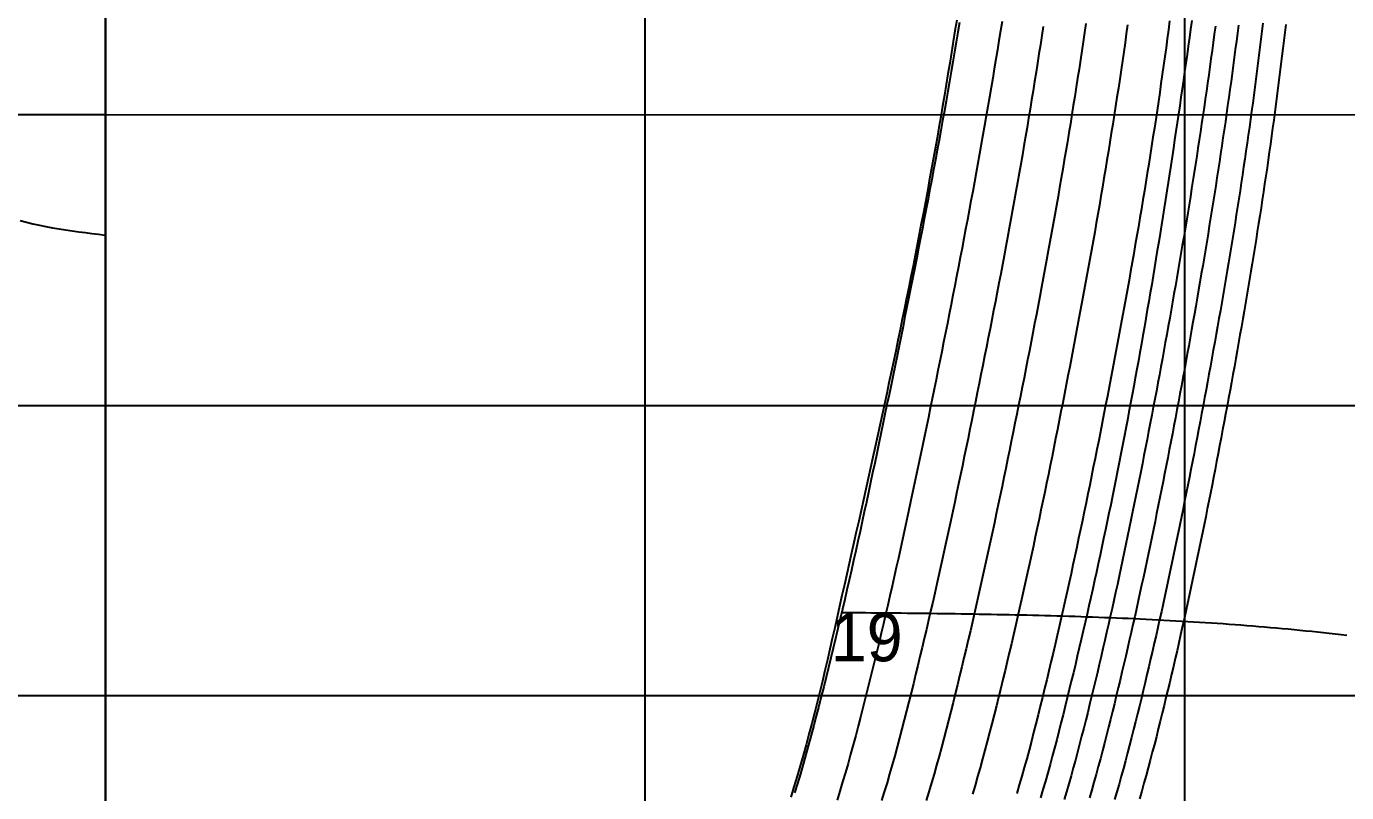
# Model space of a CAD drawing. Extents: x 3 to 181, y 2 to 128.
# Drawn here: x 91.73 to 98.55, y 82.92 to 86.88 of the extents above; entities that cross this region are included whole.
import ezdxf

# ---------------------------------------------------------------- set-up
doc = ezdxf.new("R2010")
doc.units = 0
doc.layers.get('0').update_dxf_attribs({"linetype": 'CONTINUOUS'})

msp = doc.modelspace()

# ---------------------------------------------------------------- linework, layer by layer
for p, q in [((94.9265, 80.4193), (94.9265, 96.4926)), ((97.7153, 80.4193), (97.7153, 96.4926)), ((92.1377, 80.4193), (92.1377, 89.4914)), ((92.1377, 89.4914), (92.1377, 80.4193)), ((92.1377, 89.4914), (92.1377, 80.5411)), ((92.1377, 89.4914), (92.1377, 80.4193)), ((92.1377, 80.4193), (92.1377, 86.7243)), ((92.1377, 86.4209), (80.6683, 86.4221)), ((103.6072, 86.4196), (92.1377, 86.4209)), ((92.1377, 80.4193), (92.1377, 86.3162)), ((92.1377, 80.4193), (92.1377, 85.8626)), ((80.6683, 84.9196), (92.1377, 84.9196)), ((92.1377, 84.9196), (103.6072, 84.9196)), ((80.6683, 83.4196), (92.1377, 83.4196)), ((92.1377, 83.4196), (103.6072, 83.4196))]:
    msp.add_line(p, q)
for points in [[(96.536, 86.9111, 0), (96.5272, 86.8556, 0), (96.5182, 86.8, 0), (96.5093, 86.7445, 0), (96.5002, 86.6891, 0), (96.491, 86.6336, 0), (96.4818, 86.5781, 0), (96.4725, 86.5227, 0), (96.463, 86.4673, 0), (96.4535, 86.4119, 0), (96.4439, 86.3565, 0), (96.4343, 86.3012, 0), (96.4245, 86.2459, 0), (96.4146, 86.1906, 0), (96.4046, 86.1353, 0), (96.3945, 86.0801, 0), (96.3844, 86.0249, 0), (96.3741, 85.9698, 0), (96.3637, 85.9146, 0), (96.3532, 85.8595, 0), (96.3426, 85.8045, 0), (96.332, 85.7494, 0), (96.3212, 85.6944, 0), (96.3104, 85.6394, 0), (96.2995, 85.5844, 0), (96.2884, 85.5294, 0), (96.2774, 85.4745, 0), (96.2662, 85.4196, 0), (96.2549, 85.3646, 0), (96.2436, 85.3097, 0), (96.2322, 85.2548, 0), (96.2208, 85.1999, 0), (96.2092, 85.145, 0), (96.1976, 85.0902, 0), (96.186, 85.0353, 0), (96.1742, 84.9804, 0), (96.1625, 84.9255, 0), (96.1506, 84.8707, 0), (96.1387, 84.8158, 0), (96.1268, 84.7609, 0), (96.1148, 84.706, 0), (96.1028, 84.6511, 0), (96.0907, 84.5962, 0), (96.0786, 84.5413, 0), (96.0664, 84.4863, 0), (96.0542, 84.4314, 0), (96.0419, 84.3764, 0), (96.0297, 84.3214, 0), (96.0174, 84.2664, 0), (96.005, 84.2114, 0), (95.9927, 84.1564, 0), (95.9803, 84.1013, 0), (95.9679, 84.0462, 0), (95.9555, 83.9911, 0), (95.943, 83.9359, 0), (95.9305, 83.8807, 0), (95.9181, 83.8255, 0), (95.9056, 83.7702, 0), (95.893, 83.715, 0), (95.8804, 83.6597, 0), (95.8676, 83.6045, 0), (95.8547, 83.5493, 0), (95.8417, 83.4941, 0), (95.8284, 83.439, 0), (95.8149, 83.3839, 0), (95.8011, 83.3289, 0), (95.7871, 83.2741, 0), (95.7727, 83.2193, 0), (95.758, 83.1647, 0), (95.7429, 83.1102, 0), (95.7274, 83.0559, 0), (95.7114, 83.0018, 0), (95.695, 82.9478, 0), (95.6781, 82.894, 0)], [(96.5509, 86.8994, 0), (96.5425, 86.8485, 0), (96.534, 86.7977, 0), (96.5254, 86.7469, 0), (96.5168, 86.6961, 0), (96.508, 86.6453, 0), (96.4992, 86.5946, 0), (96.4903, 86.5438, 0), (96.4814, 86.4931, 0), (96.4723, 86.4423, 0), (96.4632, 86.3916, 0), (96.454, 86.3409, 0), (96.4448, 86.2902, 0), (96.4355, 86.2395, 0), (96.4261, 86.1888, 0), (96.4167, 86.1381, 0), (96.4072, 86.0874, 0), (96.3977, 86.0367, 0), (96.3881, 85.986, 0), (96.3784, 85.9354, 0), (96.3687, 85.8847, 0), (96.3589, 85.8341, 0), (96.3491, 85.7834, 0), (96.3392, 85.7328, 0), (96.3293, 85.6822, 0), (96.3194, 85.6315, 0), (96.3094, 85.5809, 0), (96.2993, 85.5303, 0), (96.2892, 85.4797, 0), (96.2791, 85.4291, 0), (96.2689, 85.3786, 0), (96.2587, 85.328, 0), (96.2484, 85.2774, 0), (96.2382, 85.2269, 0), (96.2278, 85.1763, 0), (96.2175, 85.1258, 0), (96.2071, 85.0753, 0), (96.1967, 85.0248, 0), (96.1863, 84.9743, 0), (96.1758, 84.9238, 0), (96.1653, 84.8733, 0), (96.1548, 84.8228, 0), (96.1443, 84.7723, 0), (96.1337, 84.7219, 0), (96.1231, 84.6714, 0), (96.1124, 84.621, 0), (96.1017, 84.5706, 0), (96.091, 84.5201, 0), (96.0802, 84.4697, 0), (96.0693, 84.4193, 0), (96.0584, 84.369, 0), (96.0475, 84.3186, 0), (96.0365, 84.2682, 0), (96.0254, 84.2179, 0), (96.0142, 84.1675, 0), (96.003, 84.1172, 0), (95.9917, 84.0669, 0), (95.9803, 84.0166, 0), (95.9688, 83.9663, 0), (95.9572, 83.9161, 0), (95.9456, 83.8658, 0), (95.9338, 83.8156, 0), (95.922, 83.7654, 0), (95.9101, 83.7151, 0), (95.898, 83.665, 0), (95.8859, 83.6148, 0), (95.8737, 83.5646, 0), (95.8613, 83.5145, 0), (95.8488, 83.4643, 0), (95.8362, 83.4142, 0), (95.8235, 83.3641, 0), (95.8106, 83.314, 0), (95.7976, 83.264, 0), (95.7843, 83.2141, 0), (95.7708, 83.1642, 0), (95.757, 83.1143, 0), (95.7429, 83.0646, 0), (95.7284, 83.015, 0), (95.7136, 82.9655, 0), (95.6984, 82.9162, 0)], [(96.7702, 86.9046, 0), (96.7624, 86.8557, 0), (96.7546, 86.8068, 0), (96.7466, 86.7579, 0), (96.7386, 86.709, 0), (96.7305, 86.6601, 0), (96.7223, 86.6112, 0), (96.714, 86.5623, 0), (96.7057, 86.5135, 0), (96.6973, 86.4646, 0), (96.6889, 86.4158, 0), (96.6803, 86.367, 0), (96.6717, 86.3181, 0), (96.6631, 86.2693, 0), (96.6543, 86.2205, 0), (96.6456, 86.1717, 0), (96.6367, 86.1229, 0), (96.6278, 86.0741, 0), (96.6188, 86.0253, 0), (96.6098, 85.9766, 0), (96.6007, 85.9278, 0), (96.5916, 85.879, 0), (96.5824, 85.8303, 0), (96.5732, 85.7815, 0), (96.5639, 85.7328, 0), (96.5545, 85.6841, 0), (96.5451, 85.6353, 0), (96.5357, 85.5866, 0), (96.5262, 85.5379, 0), (96.5167, 85.4892, 0), (96.5071, 85.4405, 0), (96.4975, 85.3918, 0), (96.4879, 85.3432, 0), (96.4782, 85.2945, 0), (96.4685, 85.2459, 0), (96.4587, 85.1972, 0), (96.4489, 85.1486, 0), (96.4391, 85.0999, 0), (96.4292, 85.0513, 0), (96.4193, 85.0027, 0), (96.4094, 84.9541, 0), (96.3995, 84.9055, 0), (96.3895, 84.8569, 0), (96.3795, 84.8083, 0), (96.3694, 84.7598, 0), (96.3594, 84.7112, 0), (96.3492, 84.6626, 0), (96.3391, 84.6141, 0), (96.3289, 84.5656, 0), (96.3186, 84.5171, 0), (96.3083, 84.4686, 0), (96.298, 84.4201, 0), (96.2876, 84.3716, 0), (96.2771, 84.3231, 0), (96.2666, 84.2747, 0), (96.256, 84.2262, 0), (96.2453, 84.1778, 0), (96.2346, 84.1293, 0), (96.2238, 84.0809, 0), (96.213, 84.0325, 0), (96.202, 83.9842, 0), (96.191, 83.9358, 0), (96.1799, 83.8874, 0), (96.1687, 83.8391, 0), (96.1574, 83.7908, 0), (96.1461, 83.7425, 0), (96.1346, 83.6942, 0), (96.1231, 83.6459, 0), (96.1114, 83.5977, 0), (96.0997, 83.5494, 0), (96.0878, 83.5012, 0), (96.0759, 83.453, 0), (96.0638, 83.4048, 0), (96.0516, 83.3566, 0), (96.0393, 83.3085, 0), (96.0268, 83.2604, 0), (96.0141, 83.2123, 0), (96.0012, 83.1643, 0), (95.988, 83.1164, 0), (95.9746, 83.0686, 0), (95.9608, 83.0209, 0), (95.9467, 82.9732, 0), (95.9323, 82.9257, 0), (95.9175, 82.8783, 0)], [(96.9831, 86.8791, 0), (96.9759, 86.8316, 0), (96.9686, 86.784, 0), (96.9613, 86.7365, 0), (96.9539, 86.6889, 0), (96.9464, 86.6414, 0), (96.9388, 86.5939, 0), (96.9312, 86.5464, 0), (96.9235, 86.4989, 0), (96.9157, 86.4515, 0), (96.9079, 86.404, 0), (96.8999, 86.3565, 0), (96.8919, 86.3091, 0), (96.8838, 86.2617, 0), (96.8756, 86.2143, 0), (96.8674, 86.1669, 0), (96.8591, 86.1195, 0), (96.8507, 86.0721, 0), (96.8422, 86.0247, 0), (96.8337, 85.9773, 0), (96.8251, 85.93, 0), (96.8165, 85.8826, 0), (96.8078, 85.8353, 0), (96.799, 85.788, 0), (96.7902, 85.7406, 0), (96.7813, 85.6933, 0), (96.7724, 85.646, 0), (96.7634, 85.5988, 0), (96.7544, 85.5515, 0), (96.7453, 85.5042, 0), (96.7362, 85.4569, 0), (96.727, 85.4097, 0), (96.7178, 85.3624, 0), (96.7085, 85.3152, 0), (96.6992, 85.268, 0), (96.6899, 85.2208, 0), (96.6805, 85.1736, 0), (96.6711, 85.1264, 0), (96.6616, 85.0792, 0), (96.6522, 85.032, 0), (96.6426, 84.9848, 0), (96.6331, 84.9376, 0), (96.6235, 84.8905, 0), (96.6139, 84.8433, 0), (96.6043, 84.7962, 0), (96.5946, 84.749, 0), (96.5849, 84.7019, 0), (96.5752, 84.6548, 0), (96.5654, 84.6076, 0), (96.5556, 84.5605, 0), (96.5457, 84.5135, 0), (96.5358, 84.4664, 0), (96.5258, 84.4193, 0), (96.5158, 84.3722, 0), (96.5057, 84.3252, 0), (96.4956, 84.2782, 0), (96.4854, 84.2311, 0), (96.4752, 84.1841, 0), (96.4648, 84.1371, 0), (96.4545, 84.0901, 0), (96.444, 84.0432, 0), (96.4335, 83.9962, 0), (96.4229, 83.9493, 0), (96.4122, 83.9023, 0), (96.4015, 83.8554, 0), (96.3906, 83.8085, 0), (96.3797, 83.7616, 0), (96.3687, 83.7148, 0), (96.3576, 83.6679, 0), (96.3464, 83.6211, 0), (96.3351, 83.5743, 0), (96.3238, 83.5275, 0), (96.3123, 83.4807, 0), (96.3007, 83.4339, 0), (96.2891, 83.3872, 0), (96.2773, 83.3405, 0), (96.2653, 83.2938, 0), (96.2532, 83.2471, 0), (96.2409, 83.2005, 0), (96.2284, 83.154, 0), (96.2157, 83.1075, 0), (96.2027, 83.0611, 0), (96.1895, 83.0148, 0), (96.1759, 82.9686, 0), (96.162, 82.9225, 0), (96.1478, 82.8765, 0)], [(97.2037, 86.894, 0), (97.1968, 86.8469, 0), (97.1898, 86.7997, 0), (97.1827, 86.7526, 0), (97.1756, 86.7054, 0), (97.1684, 86.6583, 0), (97.1611, 86.6112, 0), (97.1537, 86.5641, 0), (97.1463, 86.517, 0), (97.1388, 86.4699, 0), (97.1312, 86.4228, 0), (97.1235, 86.3758, 0), (97.1158, 86.3287, 0), (97.108, 86.2817, 0), (97.1001, 86.2346, 0), (97.0922, 86.1876, 0), (97.0842, 86.1405, 0), (97.0761, 86.0935, 0), (97.0679, 86.0465, 0), (97.0597, 85.9995, 0), (97.0514, 85.9525, 0), (97.0431, 85.9055, 0), (97.0347, 85.8585, 0), (97.0262, 85.8116, 0), (97.0177, 85.7646, 0), (97.0092, 85.7177, 0), (97.0005, 85.6707, 0), (96.9919, 85.6238, 0), (96.9831, 85.5768, 0), (96.9743, 85.5299, 0), (96.9655, 85.483, 0), (96.9566, 85.4361, 0), (96.9477, 85.3892, 0), (96.9387, 85.3423, 0), (96.9297, 85.2954, 0), (96.9206, 85.2485, 0), (96.9115, 85.2017, 0), (96.9024, 85.1548, 0), (96.8932, 85.108, 0), (96.884, 85.0611, 0), (96.8747, 85.0143, 0), (96.8654, 84.9675, 0), (96.8561, 84.9207, 0), (96.8467, 84.8739, 0), (96.8373, 84.8271, 0), (96.8279, 84.7803, 0), (96.8184, 84.7335, 0), (96.8089, 84.6867, 0), (96.7993, 84.64, 0), (96.7897, 84.5932, 0), (96.78, 84.5465, 0), (96.7703, 84.4998, 0), (96.7606, 84.453, 0), (96.7508, 84.4063, 0), (96.7409, 84.3597, 0), (96.731, 84.313, 0), (96.721, 84.2663, 0), (96.7109, 84.2197, 0), (96.7008, 84.173, 0), (96.6906, 84.1264, 0), (96.6804, 84.0798, 0), (96.6701, 84.0332, 0), (96.6597, 83.9866, 0), (96.6492, 83.9401, 0), (96.6387, 83.8935, 0), (96.6281, 83.847, 0), (96.6174, 83.8005, 0), (96.6066, 83.754, 0), (96.5957, 83.7075, 0), (96.5847, 83.6611, 0), (96.5737, 83.6146, 0), (96.5626, 83.5682, 0), (96.5513, 83.5218, 0), (96.54, 83.4754, 0), (96.5286, 83.429, 0), (96.5171, 83.3827, 0), (96.5054, 83.3364, 0), (96.4936, 83.2901, 0), (96.4817, 83.2438, 0), (96.4696, 83.1977, 0), (96.4573, 83.1515, 0), (96.4447, 83.1054, 0), (96.4319, 83.0594, 0), (96.4189, 83.0135, 0), (96.4055, 82.9677, 0), (96.3919, 82.9219, 0), (96.3779, 82.8763, 0)], [(97.4193, 86.8868, 0), (97.4127, 86.8401, 0), (97.406, 86.7934, 0), (97.3993, 86.7468, 0), (97.3925, 86.7001, 0), (97.3856, 86.6535, 0), (97.3786, 86.6068, 0), (97.3716, 86.5602, 0), (97.3645, 86.5136, 0), (97.3573, 86.467, 0), (97.35, 86.4204, 0), (97.3427, 86.3738, 0), (97.3352, 86.3272, 0), (97.3277, 86.2806, 0), (97.3202, 86.234, 0), (97.3126, 86.1875, 0), (97.3049, 86.1409, 0), (97.2971, 86.0944, 0), (97.2892, 86.0478, 0), (97.2813, 86.0013, 0), (97.2734, 85.9548, 0), (97.2653, 85.9083, 0), (97.2572, 85.8618, 0), (97.2491, 85.8153, 0), (97.2409, 85.7688, 0), (97.2326, 85.7223, 0), (97.2243, 85.6758, 0), (97.2159, 85.6294, 0), (97.2074, 85.5829, 0), (97.1989, 85.5365, 0), (97.1904, 85.49, 0), (97.1818, 85.4436, 0), (97.1731, 85.3972, 0), (97.1644, 85.3508, 0), (97.1556, 85.3044, 0), (97.1469, 85.258, 0), (97.138, 85.2116, 0), (97.1291, 85.1652, 0), (97.1202, 85.1188, 0), (97.1112, 85.0725, 0), (97.1022, 85.0261, 0), (97.0931, 84.9798, 0), (97.084, 84.9334, 0), (97.0749, 84.8871, 0), (97.0657, 84.8408, 0), (97.0565, 84.7945, 0), (97.0473, 84.7481, 0), (97.038, 84.7019, 0), (97.0286, 84.6556, 0), (97.0193, 84.6093, 0), (97.0098, 84.563, 0), (97.0003, 84.5168, 0), (96.9908, 84.4706, 0), (96.9812, 84.4243, 0), (96.9715, 84.3781, 0), (96.9618, 84.3319, 0), (96.9521, 84.2857, 0), (96.9422, 84.2396, 0), (96.9323, 84.1934, 0), (96.9224, 84.1473, 0), (96.9123, 84.1011, 0), (96.9022, 84.055, 0), (96.8921, 84.0089, 0), (96.8818, 83.9629, 0), (96.8715, 83.9168, 0), (96.8611, 83.8708, 0), (96.8506, 83.8247, 0), (96.8401, 83.7787, 0), (96.8294, 83.7327, 0), (96.8187, 83.6868, 0), (96.8079, 83.6408, 0), (96.797, 83.5949, 0), (96.786, 83.549, 0), (96.7749, 83.5031, 0), (96.7637, 83.4572, 0), (96.7525, 83.4114, 0), (96.7411, 83.3655, 0), (96.7296, 83.3197, 0), (96.718, 83.274, 0), (96.7062, 83.2283, 0), (96.6942, 83.1826, 0), (96.6821, 83.137, 0), (96.6697, 83.0914, 0), (96.657, 83.0459, 0), (96.6442, 83.0005, 0), (96.631, 82.9552, 0), (96.6175, 82.9099, 0)], [(97.6365, 86.908, 0), (97.6304, 86.8616, 0), (97.6241, 86.8152, 0), (97.6178, 86.7688, 0), (97.6114, 86.7225, 0), (97.605, 86.6761, 0), (97.5984, 86.6298, 0), (97.5918, 86.5834, 0), (97.5851, 86.5371, 0), (97.5783, 86.4908, 0), (97.5715, 86.4445, 0), (97.5645, 86.3982, 0), (97.5575, 86.3519, 0), (97.5504, 86.3056, 0), (97.5432, 86.2594, 0), (97.5359, 86.2131, 0), (97.5286, 86.1669, 0), (97.5211, 86.1206, 0), (97.5136, 86.0744, 0), (97.5061, 86.0282, 0), (97.4984, 85.9819, 0), (97.4907, 85.9357, 0), (97.4829, 85.8895, 0), (97.4751, 85.8433, 0), (97.4671, 85.7972, 0), (97.4591, 85.751, 0), (97.4511, 85.7048, 0), (97.443, 85.6587, 0), (97.4348, 85.6125, 0), (97.4266, 85.5664, 0), (97.4183, 85.5203, 0), (97.4099, 85.4741, 0), (97.4015, 85.428, 0), (97.3931, 85.3819, 0), (97.3846, 85.3358, 0), (97.376, 85.2897, 0), (97.3674, 85.2437, 0), (97.3587, 85.1976, 0), (97.35, 85.1515, 0), (97.3413, 85.1055, 0), (97.3325, 85.0594, 0), (97.3236, 85.0134, 0), (97.3148, 84.9674, 0), (97.3058, 84.9213, 0), (97.2969, 84.8753, 0), (97.2879, 84.8293, 0), (97.2788, 84.7833, 0), (97.2698, 84.7374, 0), (97.2606, 84.6914, 0), (97.2514, 84.6454, 0), (97.2422, 84.5995, 0), (97.2329, 84.5535, 0), (97.2236, 84.5076, 0), (97.2142, 84.4617, 0), (97.2048, 84.4158, 0), (97.1953, 84.3699, 0), (97.1857, 84.324, 0), (97.1761, 84.2781, 0), (97.1664, 84.2323, 0), (97.1567, 84.1865, 0), (97.1468, 84.1406, 0), (97.137, 84.0948, 0), (97.127, 84.0491, 0), (97.117, 84.0033, 0), (97.1069, 83.9575, 0), (97.0967, 83.9118, 0), (97.0865, 83.8661, 0), (97.0761, 83.8204, 0), (97.0657, 83.7747, 0), (97.0552, 83.7291, 0), (97.0446, 83.6834, 0), (97.034, 83.6378, 0), (97.0232, 83.5922, 0), (97.0124, 83.5466, 0), (97.0015, 83.5011, 0), (96.9905, 83.4556, 0), (96.9793, 83.4101, 0), (96.9681, 83.3646, 0), (96.9568, 83.3191, 0), (96.9453, 83.2737, 0), (96.9337, 83.2283, 0), (96.9219, 83.183, 0), (96.9099, 83.1377, 0), (96.8977, 83.0925, 0), (96.8853, 83.0473, 0), (96.8726, 83.0023, 0), (96.8597, 82.9572, 0), (96.8465, 82.9123, 0)], [(97.7506, 86.9092, 0), (97.7446, 86.8651, 0), (97.7385, 86.821, 0), (97.7325, 86.777, 0), (97.7263, 86.7329, 0), (97.7201, 86.6888, 0), (97.7139, 86.6448, 0), (97.7076, 86.6007, 0), (97.7013, 86.5567, 0), (97.6949, 86.5127, 0), (97.6885, 86.4686, 0), (97.6821, 86.4246, 0), (97.6756, 86.3806, 0), (97.6691, 86.3365, 0), (97.6625, 86.2925, 0), (97.6559, 86.2485, 0), (97.6492, 86.2045, 0), (97.6425, 86.1605, 0), (97.6357, 86.1165, 0), (97.6289, 86.0725, 0), (97.6221, 86.0285, 0), (97.6152, 85.9845, 0), (97.6083, 85.9405, 0), (97.6013, 85.8965, 0), (97.5943, 85.8525, 0), (97.5872, 85.8086, 0), (97.5801, 85.7646, 0), (97.5729, 85.7206, 0), (97.5657, 85.6767, 0), (97.5584, 85.6327, 0), (97.551, 85.5888, 0), (97.5437, 85.5449, 0), (97.5362, 85.501, 0), (97.5287, 85.457, 0), (97.5212, 85.4131, 0), (97.5136, 85.3693, 0), (97.506, 85.3254, 0), (97.4983, 85.2815, 0), (97.4905, 85.2376, 0), (97.4827, 85.1938, 0), (97.4748, 85.1499, 0), (97.4669, 85.1061, 0), (97.4589, 85.0622, 0), (97.4509, 85.0184, 0), (97.4428, 84.9746, 0), (97.4346, 84.9308, 0), (97.4264, 84.887, 0), (97.4181, 84.8433, 0), (97.4098, 84.7995, 0), (97.4014, 84.7557, 0), (97.3929, 84.712, 0), (97.3844, 84.6683, 0), (97.3758, 84.6246, 0), (97.3671, 84.5809, 0), (97.3584, 84.5372, 0), (97.3496, 84.4935, 0), (97.3408, 84.4498, 0), (97.3318, 84.4062, 0), (97.3229, 84.3626, 0), (97.3138, 84.3189, 0), (97.3047, 84.2753, 0), (97.2955, 84.2317, 0), (97.2863, 84.1882, 0), (97.2769, 84.1446, 0), (97.2676, 84.1011, 0), (97.2581, 84.0576, 0), (97.2486, 84.0141, 0), (97.239, 83.9706, 0), (97.2293, 83.9271, 0), (97.2195, 83.8836, 0), (97.2097, 83.8402, 0), (97.1998, 83.7968, 0), (97.1898, 83.7534, 0), (97.1798, 83.71, 0), (97.1697, 83.6666, 0), (97.1595, 83.6233, 0), (97.1492, 83.58, 0), (97.1389, 83.5367, 0), (97.1284, 83.4934, 0), (97.1179, 83.4501, 0), (97.1074, 83.4069, 0), (97.0967, 83.3637, 0), (97.0859, 83.3205, 0), (97.075, 83.2773, 0), (97.064, 83.2342, 0), (97.0529, 83.1911, 0), (97.0416, 83.1481, 0), (97.0301, 83.1051, 0), (97.0184, 83.0621, 0), (97.0065, 83.0192, 0), (96.9943, 82.9764, 0), (96.982, 82.9336, 0), (96.9693, 82.8909, 0)], [(97.8728, 86.8802, 0), (97.8672, 86.8381, 0), (97.8616, 86.7961, 0), (97.8559, 86.754, 0), (97.8501, 86.712, 0), (97.8443, 86.67, 0), (97.8384, 86.6279, 0), (97.8325, 86.5859, 0), (97.8265, 86.5439, 0), (97.8205, 86.5019, 0), (97.8144, 86.4599, 0), (97.8082, 86.4179, 0), (97.802, 86.3759, 0), (97.7957, 86.3339, 0), (97.7894, 86.292, 0), (97.783, 86.25, 0), (97.7765, 86.208, 0), (97.77, 86.1661, 0), (97.7635, 86.1241, 0), (97.7569, 86.0822, 0), (97.7502, 86.0402, 0), (97.7435, 85.9983, 0), (97.7367, 85.9564, 0), (97.7299, 85.9145, 0), (97.723, 85.8726, 0), (97.7161, 85.8307, 0), (97.7091, 85.7888, 0), (97.7021, 85.7469, 0), (97.695, 85.705, 0), (97.6879, 85.6631, 0), (97.6807, 85.6212, 0), (97.6735, 85.5794, 0), (97.6663, 85.5375, 0), (97.6589, 85.4956, 0), (97.6516, 85.4538, 0), (97.6442, 85.412, 0), (97.6367, 85.3701, 0), (97.6293, 85.3283, 0), (97.6217, 85.2865, 0), (97.6141, 85.2447, 0), (97.6065, 85.2029, 0), (97.5989, 85.1611, 0), (97.5912, 85.1193, 0), (97.5834, 85.0775, 0), (97.5756, 85.0357, 0), (97.5678, 84.9939, 0), (97.5599, 84.9522, 0), (97.552, 84.9104, 0), (97.5441, 84.8687, 0), (97.5361, 84.8269, 0), (97.5281, 84.7852, 0), (97.52, 84.7435, 0), (97.5119, 84.7018, 0), (97.5038, 84.66, 0), (97.4956, 84.6183, 0), (97.4873, 84.5767, 0), (97.479, 84.535, 0), (97.4707, 84.4933, 0), (97.4623, 84.4517, 0), (97.4539, 84.41, 0), (97.4454, 84.3684, 0), (97.4368, 84.3268, 0), (97.4282, 84.2852, 0), (97.4196, 84.2436, 0), (97.4109, 84.202, 0), (97.4021, 84.1604, 0), (97.3933, 84.1189, 0), (97.3844, 84.0773, 0), (97.3755, 84.0358, 0), (97.3664, 83.9943, 0), (97.3574, 83.9528, 0), (97.3482, 83.9113, 0), (97.339, 83.8698, 0), (97.3298, 83.8284, 0), (97.3205, 83.787, 0), (97.3111, 83.7456, 0), (97.3016, 83.7042, 0), (97.292, 83.6628, 0), (97.2824, 83.6214, 0), (97.2728, 83.5801, 0), (97.263, 83.5388, 0), (97.2532, 83.4975, 0), (97.2433, 83.4562, 0), (97.2333, 83.4149, 0), (97.2232, 83.3737, 0), (97.213, 83.3325, 0), (97.2028, 83.2913, 0), (97.1924, 83.2501, 0), (97.1819, 83.209, 0), (97.1712, 83.1679, 0), (97.1604, 83.1269, 0), (97.1494, 83.0859, 0), (97.1383, 83.0449, 0), (97.1269, 83.0041, 0), (97.1153, 82.9632, 0), (97.1035, 82.9224, 0), (97.0915, 82.8817, 0)], [(97.9922, 86.8849, 0), (97.9869, 86.8433, 0), (97.9815, 86.8017, 0), (97.976, 86.7601, 0), (97.9705, 86.7186, 0), (97.9649, 86.677, 0), (97.9593, 86.6355, 0), (97.9537, 86.5939, 0), (97.9479, 86.5524, 0), (97.9421, 86.5109, 0), (97.9363, 86.4693, 0), (97.9304, 86.4278, 0), (97.9244, 86.3863, 0), (97.9184, 86.3448, 0), (97.9123, 86.3033, 0), (97.9061, 86.2618, 0), (97.8999, 86.2203, 0), (97.8936, 86.1789, 0), (97.8873, 86.1374, 0), (97.881, 86.0959, 0), (97.8745, 86.0545, 0), (97.868, 86.013, 0), (97.8615, 85.9716, 0), (97.8549, 85.9301, 0), (97.8482, 85.8887, 0), (97.8415, 85.8473, 0), (97.8348, 85.8058, 0), (97.828, 85.7644, 0), (97.8211, 85.723, 0), (97.8142, 85.6816, 0), (97.8073, 85.6402, 0), (97.8003, 85.5988, 0), (97.7932, 85.5574, 0), (97.7861, 85.5161, 0), (97.7789, 85.4747, 0), (97.7717, 85.4333, 0), (97.7645, 85.392, 0), (97.7572, 85.3506, 0), (97.7499, 85.3093, 0), (97.7425, 85.268, 0), (97.7351, 85.2266, 0), (97.7276, 85.1853, 0), (97.7201, 85.144, 0), (97.7126, 85.1027, 0), (97.705, 85.0614, 0), (97.6973, 85.0201, 0), (97.6897, 84.9788, 0), (97.682, 84.9375, 0), (97.6742, 84.8962, 0), (97.6664, 84.855, 0), (97.6586, 84.8137, 0), (97.6507, 84.7725, 0), (97.6428, 84.7312, 0), (97.6348, 84.69, 0), (97.6268, 84.6488, 0), (97.6188, 84.6076, 0), (97.6107, 84.5664, 0), (97.6026, 84.5252, 0), (97.5944, 84.484, 0), (97.5861, 84.4428, 0), (97.5778, 84.4016, 0), (97.5695, 84.3605, 0), (97.5611, 84.3194, 0), (97.5526, 84.2782, 0), (97.5441, 84.2371, 0), (97.5356, 84.196, 0), (97.527, 84.1549, 0), (97.5183, 84.1139, 0), (97.5096, 84.0728, 0), (97.5008, 84.0318, 0), (97.4919, 83.9907, 0), (97.483, 83.9497, 0), (97.474, 83.9087, 0), (97.465, 83.8678, 0), (97.4559, 83.8268, 0), (97.4467, 83.7859, 0), (97.4374, 83.7449, 0), (97.4281, 83.704, 0), (97.4188, 83.6631, 0), (97.4093, 83.6223, 0), (97.3998, 83.5814, 0), (97.3902, 83.5406, 0), (97.3805, 83.4998, 0), (97.3708, 83.459, 0), (97.361, 83.4182, 0), (97.3511, 83.3774, 0), (97.3411, 83.3367, 0), (97.331, 83.296, 0), (97.3208, 83.2554, 0), (97.3105, 83.2147, 0), (97.3, 83.1741, 0), (97.2894, 83.1336, 0), (97.2787, 83.093, 0), (97.2677, 83.0526, 0), (97.2566, 83.0121, 0), (97.2453, 82.9717, 0), (97.2337, 82.9314, 0), (97.2219, 82.8912, 0)], [(98.1181, 86.8963, 0), (98.1132, 86.8549, 0), (98.1081, 86.8134, 0), (98.1031, 86.7721, 0), (98.098, 86.7307, 0), (98.0928, 86.6893, 0), (98.0875, 86.6479, 0), (98.0822, 86.6065, 0), (98.0768, 86.5652, 0), (98.0713, 86.5238, 0), (98.0658, 86.4825, 0), (98.0602, 86.4412, 0), (98.0545, 86.3999, 0), (98.0488, 86.3585, 0), (98.043, 86.3172, 0), (98.0371, 86.2759, 0), (98.0311, 86.2346, 0), (98.0251, 86.1933, 0), (98.019, 86.1521, 0), (98.0128, 86.1108, 0), (98.0066, 86.0695, 0), (98.0003, 86.0283, 0), (97.994, 85.987, 0), (97.9875, 85.9458, 0), (97.981, 85.9046, 0), (97.9745, 85.8633, 0), (97.9679, 85.8221, 0), (97.9612, 85.7809, 0), (97.9545, 85.7397, 0), (97.9477, 85.6985, 0), (97.9409, 85.6573, 0), (97.934, 85.6161, 0), (97.927, 85.5749, 0), (97.92, 85.5338, 0), (97.913, 85.4926, 0), (97.9059, 85.4515, 0), (97.8987, 85.4103, 0), (97.8915, 85.3692, 0), (97.8843, 85.328, 0), (97.877, 85.2869, 0), (97.8696, 85.2458, 0), (97.8623, 85.2047, 0), (97.8548, 85.1636, 0), (97.8474, 85.1225, 0), (97.8398, 85.0814, 0), (97.8323, 85.0403, 0), (97.8247, 84.9992, 0), (97.817, 84.9581, 0), (97.8094, 84.9171, 0), (97.8017, 84.876, 0), (97.7939, 84.8349, 0), (97.7861, 84.7939, 0), (97.7783, 84.7529, 0), (97.7704, 84.7118, 0), (97.7625, 84.6708, 0), (97.7546, 84.6298, 0), (97.7466, 84.5888, 0), (97.7385, 84.5478, 0), (97.7304, 84.5068, 0), (97.7223, 84.4658, 0), (97.7141, 84.4249, 0), (97.7059, 84.3839, 0), (97.6976, 84.343, 0), (97.6892, 84.3021, 0), (97.6808, 84.2611, 0), (97.6724, 84.2203, 0), (97.6639, 84.1794, 0), (97.6553, 84.1385, 0), (97.6467, 84.0976, 0), (97.638, 84.0568, 0), (97.6293, 84.016, 0), (97.6205, 83.9752, 0), (97.6116, 83.9344, 0), (97.6027, 83.8936, 0), (97.5937, 83.8528, 0), (97.5847, 83.8121, 0), (97.5756, 83.7714, 0), (97.5664, 83.7307, 0), (97.5571, 83.69, 0), (97.5478, 83.6493, 0), (97.5384, 83.6087, 0), (97.529, 83.568, 0), (97.5194, 83.5274, 0), (97.5098, 83.4868, 0), (97.5002, 83.4463, 0), (97.4904, 83.4057, 0), (97.4806, 83.3652, 0), (97.4706, 83.3247, 0), (97.4606, 83.2842, 0), (97.4505, 83.2438, 0), (97.4402, 83.2034, 0), (97.4298, 83.163, 0), (97.4192, 83.1227, 0), (97.4085, 83.0824, 0), (97.3976, 83.0421, 0), (97.3865, 83.0019, 0), (97.3753, 82.9618, 0), (97.3638, 82.9217, 0), (97.3521, 82.8816, 0)], [(98.2364, 86.8893, 0), (98.2316, 86.848, 0), (98.2268, 86.8067, 0), (98.2218, 86.7654, 0), (98.2168, 86.7242, 0), (98.2118, 86.6829, 0), (98.2066, 86.6416, 0), (98.2014, 86.6004, 0), (98.1962, 86.5592, 0), (98.1908, 86.5179, 0), (98.1854, 86.4767, 0), (98.18, 86.4355, 0), (98.1744, 86.3943, 0), (98.1688, 86.3531, 0), (98.1631, 86.3119, 0), (98.1574, 86.2707, 0), (98.1515, 86.2295, 0), (98.1456, 86.1883, 0), (98.1397, 86.1472, 0), (98.1336, 86.106, 0), (98.1275, 86.0649, 0), (98.1213, 86.0237, 0), (98.1151, 85.9826, 0), (98.1088, 85.9415, 0), (98.1024, 85.9003, 0), (98.096, 85.8592, 0), (98.0895, 85.8181, 0), (98.083, 85.777, 0), (98.0764, 85.7359, 0), (98.0697, 85.6949, 0), (98.063, 85.6538, 0), (98.0562, 85.6127, 0), (98.0494, 85.5716, 0), (98.0425, 85.5306, 0), (98.0356, 85.4895, 0), (98.0286, 85.4485, 0), (98.0216, 85.4075, 0), (98.0145, 85.3664, 0), (98.0073, 85.3254, 0), (98.0001, 85.2844, 0), (97.9929, 85.2434, 0), (97.9856, 85.2024, 0), (97.9783, 85.1614, 0), (97.9709, 85.1204, 0), (97.9635, 85.0794, 0), (97.9561, 85.0385, 0), (97.9486, 84.9975, 0), (97.9411, 84.9565, 0), (97.9335, 84.9156, 0), (97.9259, 84.8746, 0), (97.9182, 84.8337, 0), (97.9105, 84.7927, 0), (97.9028, 84.7518, 0), (97.895, 84.7109, 0), (97.8872, 84.67, 0), (97.8793, 84.6291, 0), (97.8714, 84.5882, 0), (97.8635, 84.5473, 0), (97.8555, 84.5065, 0), (97.8474, 84.4656, 0), (97.8393, 84.4247, 0), (97.8312, 84.3839, 0), (97.823, 84.3431, 0), (97.8147, 84.3023, 0), (97.8064, 84.2615, 0), (97.798, 84.2207, 0), (97.7896, 84.1799, 0), (97.7811, 84.1392, 0), (97.7726, 84.0984, 0), (97.764, 84.0577, 0), (97.7554, 84.017, 0), (97.7466, 83.9763, 0), (97.7379, 83.9356, 0), (97.729, 83.895, 0), (97.7201, 83.8543, 0), (97.7112, 83.8137, 0), (97.7021, 83.7731, 0), (97.693, 83.7325, 0), (97.6838, 83.6919, 0), (97.6746, 83.6514, 0), (97.6653, 83.6109, 0), (97.6559, 83.5704, 0), (97.6465, 83.5299, 0), (97.6369, 83.4894, 0), (97.6273, 83.449, 0), (97.6177, 83.4085, 0), (97.6079, 83.3681, 0), (97.5981, 83.3278, 0), (97.5881, 83.2874, 0), (97.5781, 83.2471, 0), (97.5679, 83.2068, 0), (97.5576, 83.1666, 0), (97.5471, 83.1264, 0), (97.5365, 83.0862, 0), (97.5257, 83.0461, 0), (97.5147, 83.006, 0), (97.5036, 82.9659, 0), (97.4922, 82.9259, 0), (97.4806, 82.886, 0)], [(91.6956, 85.8753, 0), (91.7288, 85.8666, 0), (91.7621, 85.8587, 0), (91.7956, 85.8513, 0), (91.8293, 85.8445, 0), (91.863, 85.8383, 0), (91.8969, 85.8325, 0), (91.9309, 85.8272, 0), (91.9649, 85.8222, 0), (91.999, 85.8175, 0), (92.0332, 85.813, 0), (92.0674, 85.8087, 0), (92.1016, 85.8045, 0), (92.1359, 85.8004, 0)], [(95.9403, 83.8493, 0), (95.9713, 83.849, 0), (96.0023, 83.8488, 0), (96.0332, 83.8485, 0), (96.0642, 83.8482, 0), (96.0951, 83.8479, 0), (96.1261, 83.8476, 0), (96.1571, 83.8473, 0), (96.188, 83.847, 0), (96.219, 83.8466, 0), (96.2499, 83.8463, 0), (96.2809, 83.846, 0), (96.3118, 83.8456, 0), (96.3428, 83.8453, 0), (96.3737, 83.8449, 0), (96.4046, 83.8445, 0), (96.4356, 83.8441, 0), (96.4665, 83.8437, 0), (96.4975, 83.8433, 0), (96.5284, 83.8428, 0), (96.5593, 83.8424, 0), (96.5902, 83.8419, 0), (96.6211, 83.8414, 0), (96.6521, 83.8409, 0), (96.683, 83.8403, 0), (96.7139, 83.8398, 0), (96.7448, 83.8392, 0), (96.7757, 83.8386, 0), (96.8066, 83.8379, 0), (96.8374, 83.8373, 0), (96.8683, 83.8366, 0), (96.8992, 83.8359, 0), (96.9301, 83.8351, 0), (96.9609, 83.8344, 0), (96.9918, 83.8336, 0), (97.0226, 83.8327, 0), (97.0535, 83.8319, 0), (97.0843, 83.831, 0), (97.1151, 83.8301, 0), (97.146, 83.8291, 0), (97.1768, 83.8281, 0), (97.2076, 83.8271, 0), (97.2384, 83.826, 0), (97.2692, 83.8249, 0), (97.2999, 83.8237, 0), (97.3307, 83.8225, 0), (97.3615, 83.8213, 0), (97.3922, 83.82, 0), (97.423, 83.8187, 0), (97.4537, 83.8174, 0), (97.4845, 83.8159, 0), (97.5152, 83.8145, 0), (97.5459, 83.813, 0), (97.5766, 83.8115, 0), (97.6073, 83.8099, 0), (97.638, 83.8082, 0), (97.6686, 83.8065, 0), (97.6993, 83.8048, 0), (97.7299, 83.803, 0), (97.7606, 83.8011, 0), (97.7912, 83.7992, 0), (97.8218, 83.7973, 0), (97.8524, 83.7953, 0), (97.883, 83.7932, 0), (97.9136, 83.7911, 0), (97.9441, 83.7889, 0), (97.9747, 83.7866, 0), (98.0052, 83.7843, 0), (98.0358, 83.782, 0), (98.0663, 83.7796, 0), (98.0968, 83.7771, 0), (98.1273, 83.7745, 0), (98.1578, 83.7719, 0), (98.1882, 83.7692, 0), (98.2187, 83.7665, 0), (98.2491, 83.7636, 0), (98.2795, 83.7607, 0), (98.3099, 83.7578, 0), (98.3403, 83.7548, 0), (98.3707, 83.7517, 0), (98.4011, 83.7485, 0), (98.4314, 83.7453, 0), (98.4617, 83.7419, 0), (98.4921, 83.7385, 0), (98.5224, 83.7351, 0), (98.5526, 83.7315, 0)]]:
    msp.add_polyline3d(points)

# ---------------------------------------------------------------- texts
msp.add_text('19', height=0.25).set_placement((95.885, 83.5966))

doc.saveas('drawing.dxf')
